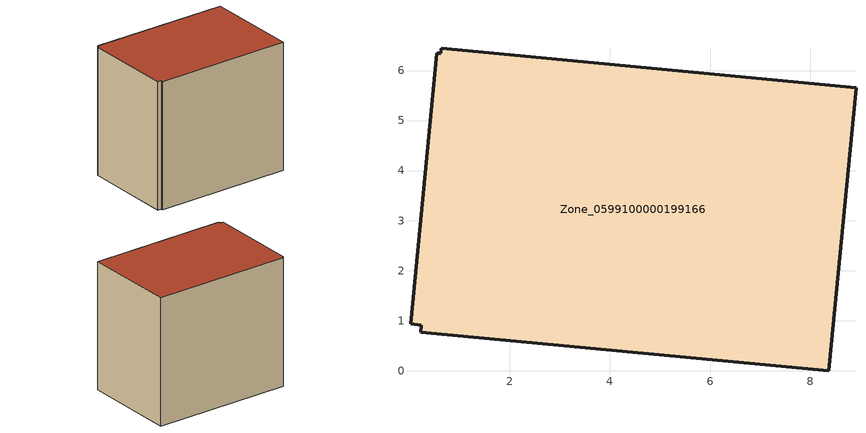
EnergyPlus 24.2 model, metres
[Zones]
Zone_0599100000199166
 floor ground (C_G): 0.01,0.94 0.54,6.35 0.62,6.34 0.63,6.45 8.92,5.65 8.38,0 0.22,0.77 0.23,0.91 z0
 wall outside (C_F): 0.22,0.77 8.38,0 8.92,5.65 0.63,6.45 0.62,6.34 0.54,6.35 0.01,0.94 0.23,0.91 0.22,0.77 z0:7.71
 roof outside (C_R): 0.23,0.91 0.22,0.77 8.38,0 8.92,5.65 0.63,6.45 0.62,6.34 0.54,6.35 0.01,0.94 z7.71
[BUILDING]
Pand.0599100000199166: North Axis=0; Terrain=City; Loads Convergence Tolerance Value=0.04; Temperature Convergence Tolerance Value=0.4; Solar Distribution=FullExterior; Maximum Number of Warmup Days=25; Minimum Number of Warmup Days=1
[Site:Location]
Rotterdam.The.Hague.AP_ZH_NLD Design_Conditions: Latitude=51.96; Longitude=4.45; Time Zone=1; Elevation=-4.5
[SITE:GROUNDTEMPERATURE:BUILDINGSURFACE]
18, 18, 18, 18, 18, 18, 18, 18, 18, 18, 18, 18
[MATERIAL] Thermal Absorptance=0.9; Solar Absorptance=0.7; Visible Absorptance=0.7
Name | Roughness | Thickness | Conductivity | Density | Specific Heat
G.TC.1946-1964 | MediumSmooth | 0.15 | 1 | 540 | 1210
F.TC.1946-1964 | Rough | 0.3 | 0.857143 | 1920 | 840
R.TC.1946-1964 | MediumRough | 0.2 | 0.235294 | 1500 | 1000
[CONSTRUCTION]
C_G: G.TC.1946-1964
C_F: F.TC.1946-1964
C_R: R.TC.1946-1964
[ZONE]
Zone_0599100000199166: Type=1; Multiplier=1; Ceiling Height=Autocalculate; Volume=Autocalculate; Floor Area=autocalculate; Part of Total Floor Area=Yes
[ZONEINFILTRATION:DESIGNFLOWRATE]
Infil_Zone_0599100000199166: Zone or ZoneList or Space or SpaceList=Zone_0599100000199166; Schedule=AlwaysOn; Design Flow Rate Calculation Method=Flow/Area; Flow Rate per Floor Area=0.003; Constant Term Coefficient=1; Temperature Term Coefficient=0; Velocity Term Coefficient=0; Velocity Squared Term Coefficient=0
[HVACTEMPLATE:ZONE:IDEALLOADSAIRSYSTEM]
Zone_0599100000199166: Maximum Heating Supply Air Temperature=50; Minimum Cooling Supply Air Temperature=13; Maximum Heating Supply Air Humidity Ratio=0.0156; Minimum Cooling Supply Air Humidity Ratio=0.0077; Heating Limit=NoLimit; Cooling Limit=NoLimit; Dehumidification Control Type=ConstantSensibleHeatRatio; Cooling Sensible Heat Ratio=0.7; Dehumidification Setpoint=60; Humidification Control Type=None; Humidification Setpoint=30; Outdoor Air Method=None; Outdoor Air Flow Rate per Person=0.00944; Outdoor Air Flow Rate per Zone Floor Area=0; Outdoor Air Flow Rate per Zone=0; Demand Controlled Ventilation Type=None; Outdoor Air Economizer Type=NoEconomizer; Heat Recovery Type=None; Sensible Heat Recovery Effectiveness=0.7; Latent Heat Recovery Effectiveness=0.65
[ZONECONTROL:THERMOSTAT]
ThermostatControl_Zone_0599100000199166: Zone or ZoneList=Zone_0599100000199166; Control Type Schedule=DualSetpointControlType; Control 1=Thermostat_Zone_0599100000199166; Temperature Difference Between Cutout And Setpoint=0
[THERMOSTATSETPOINT:DUALSETPOINT]
Thermostat_Zone_0599100000199166: Heating Setpoint Temperature Schedule=HeatingSetpoint_Zone_0599100000199166; Cooling Setpoint Temperature Schedule=CoolingSetpoint_Zone_0599100000199166
[SCHEDULE:COMPACT]
HeatingSetpoint_Zone_0599100000199166: Through: 12/31, For: AllDays, Until: 24:00, 21
CoolingSetpoint_Zone_0599100000199166: Through: 12/31, For: AllDays, Until: 24:00, 24
DualSetpointControlType: Through: 12/31, For: AllDays, Until: 24:00, 4
AlwaysOn: Through: 12/31, For: AllDays, Until: 24:00, 1
